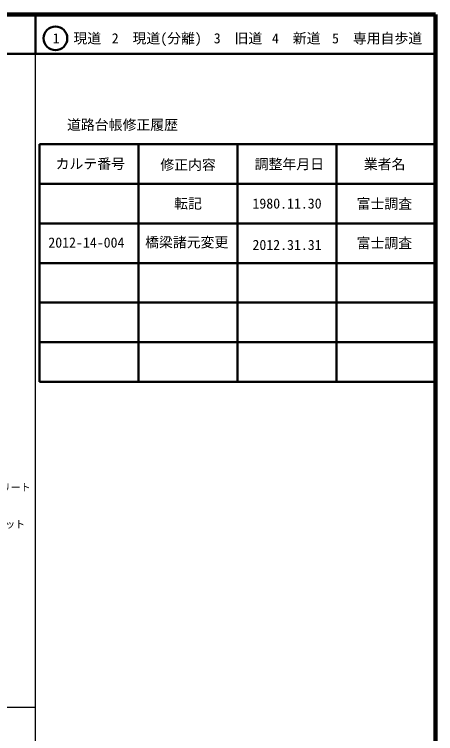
# Model space of a CAD drawing. Units: millimetres on the paper, enlarged 1000 times. Extents: x 40000 to 680000, y 20000 to 380000.
# Drawn here: x 573674 to 680000, y 198357 to 380000 of the extents above; entities that cross this region are included whole.
import ezdxf
from ezdxf.enums import TextEntityAlignment as Align

# ---------------------------------------------------------------- set-up
doc = ezdxf.new("R2010")
doc.units = ezdxf.units.MM
doc.header["$LTSCALE"] = 1000
for name, color, linetype, lineweight in [('M-STR-STR3', 7, 'Continuous', 25), ('M-TTL', 2, 'Continuous', 140), ('M-TTL-BAND', 7, 'Continuous', 25), ('M-TTL-FRAM', 2, 'Continuous', 50), ('M-TTL-LINE', 7, 'Continuous', 50)]:
    doc.layers.add(name, color=color, linetype=linetype, lineweight=lineweight)
doc.layers.add('M-TTL-TXT', color=7, linetype='Continuous')
doc.styles.add('ＭＳ ゴシック', font='')
doc.styles.get('ＭＳ ゴシック').set_extended_font_data('MS Gothic')

msp = doc.modelspace()

# ---------------------------------------------------------------- linework, layer by layer
at = {"layer": 'M-TTL'}
for p, q in [((680000, 380000), (40000, 380000)), ((680000, 20000), (680000, 380000))]:
    msp.add_line(p, q, dxfattribs=at)
at = {"layer": 'M-TTL-BAND'}
for p, q in [((579000, 20000), (579000, 370000)), ((40000, 205000), (579000, 205000))]:
    msp.add_line(p, q, dxfattribs=at)
at = {"layer": 'M-TTL-FRAM'}
for p, q in [((580000, 347197), (580000, 287197)), ((580000, 347197), (680000, 347197)), ((580000, 287197), (680000, 287197))]:
    msp.add_line(p, q, dxfattribs=at)
at = {"layer": 'M-TTL-LINE'}
for p, q in [((579000, 380000), (579000, 370000)), ((40000, 370000), (680000, 370000)), ((605000, 347197), (605000, 287197)), ((630000, 347197), (630000, 287197)), ((655000, 347197), (655000, 287197)), ((580000, 337197), (680000, 337197)), ((580000, 327197), (680000, 327197)), ((580000, 317197), (680000, 317197)), ((580000, 307197), (680000, 307197)), ((580000, 297197), (680000, 297197))]:
    msp.add_line(p, q, dxfattribs=at)
msp.add_circle((584031, 373958), 3000, dxfattribs=at)

# ---------------------------------------------------------------- texts
at = {"layer": 'M-STR-STR3', "style": 'ＭＳ ゴシック'}
for s, p in [('コンクリート', (562743, 259081)), ('ロックネット', (561356, 249758))]:
    msp.add_text(s, height=1833, dxfattribs=at).set_placement(p, align=Align.BOTTOM_LEFT)
at = {"layer": 'M-TTL-TXT', "style": 'ＭＳ ゴシック'}
for s, p in [('1\u3000現道', (589448, 373958)), ('2\u3000現道(分離)', (609619, 373958)), ('3\u3000旧道', (630121, 373958)), ('4\u3000新道', (644824, 373958)), ('5\u3000専用自歩道', (665228, 373958)), ('道路台帳修正履歴', (600968, 352113)), ('カルテ番号', (592839, 342277)), ('修正内容', (617509, 342023)), ('調整年月日', (643089, 342197)), ('業者名', (667134, 342197)), ('転記', (617500, 332245)), ('1980.11.30', (642500, 332245)), ('富士調査', (667077, 332189)), ('2012-14-004', (591846, 322383)), ('橋梁諸元変更', (617173, 322440)), ('富士調査', (667077, 322253)), ('2012.31.31', (642500, 321787))]:
    msp.add_text(s, height=2566, dxfattribs=at).set_placement(p, align=Align.MIDDLE_CENTER)

doc.saveas('drawing.dxf')
